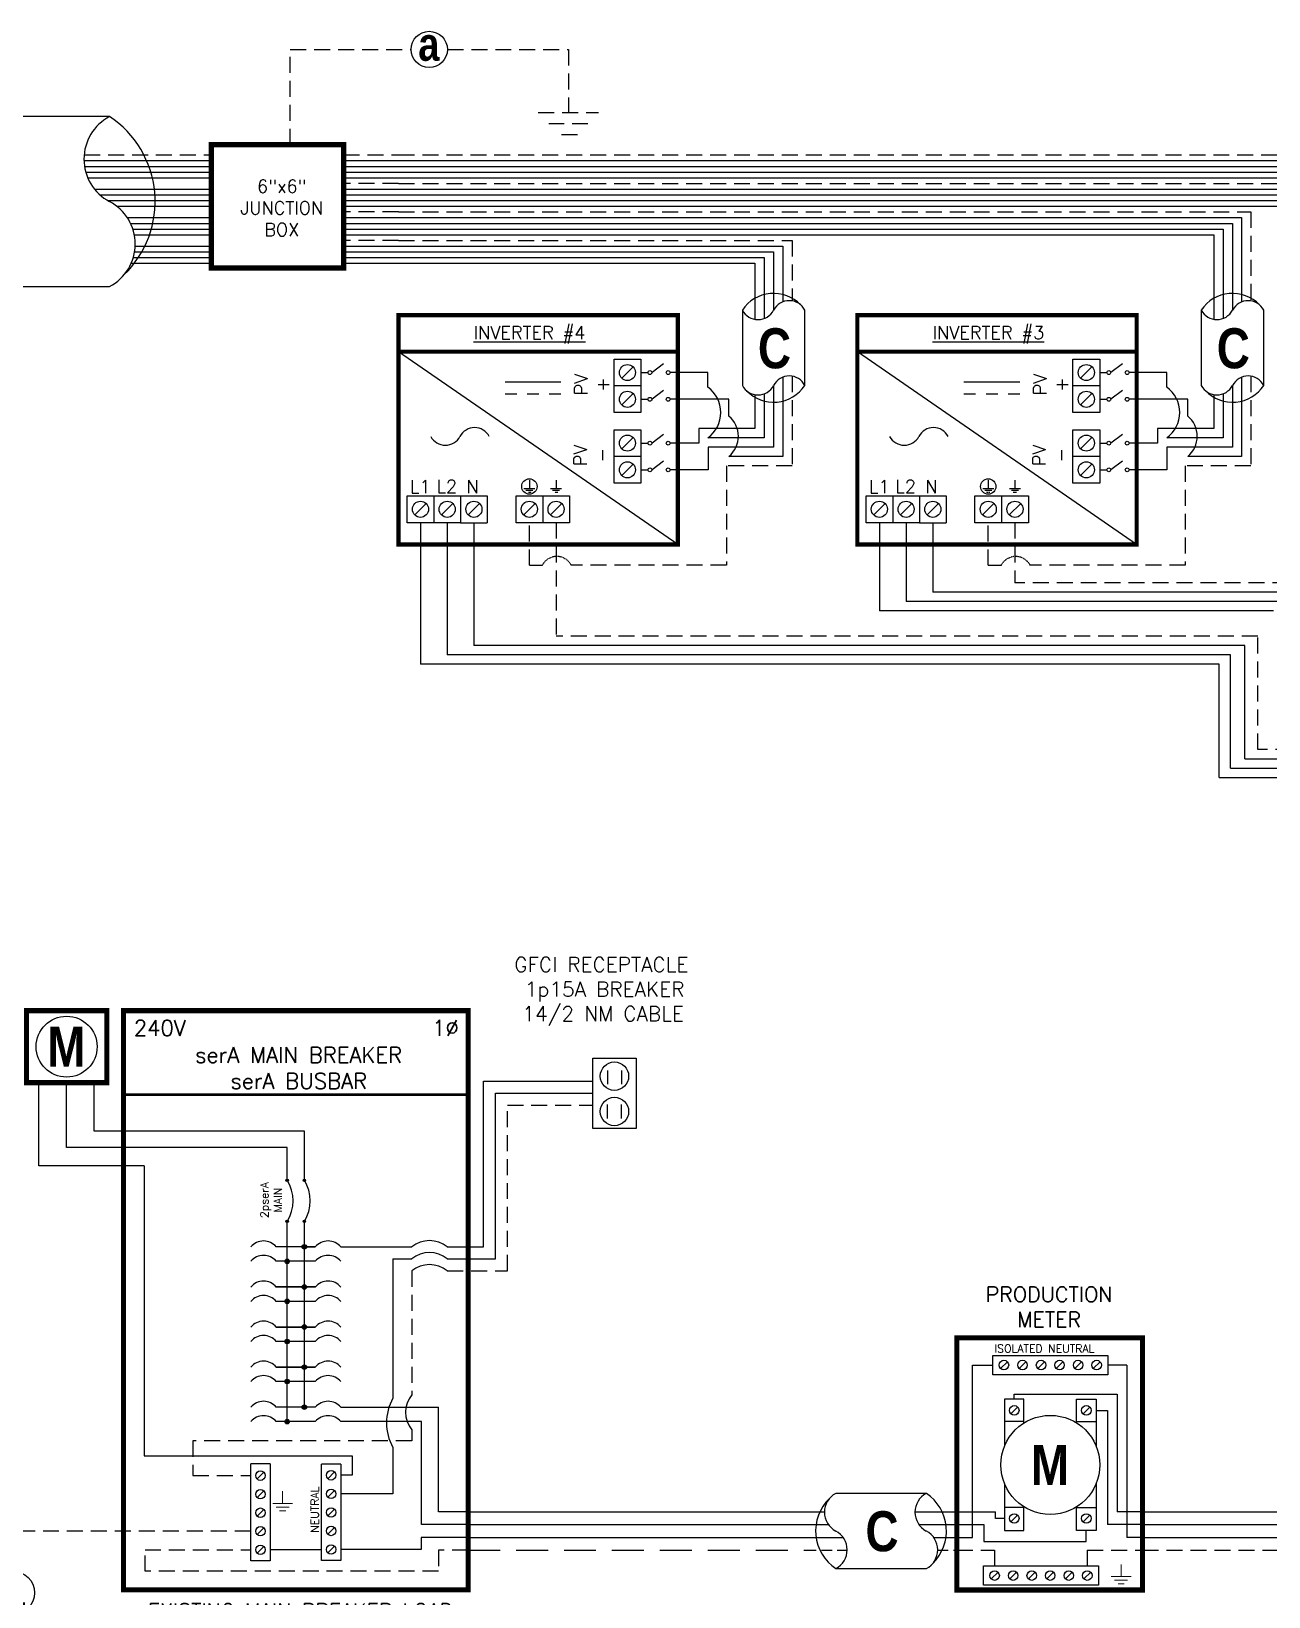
# Model space of a CAD drawing. Header units: feet. Extents: x 8922 to 9730, y 15297 to 15849.
# Drawn here: x 9224.9 to 9515.3, y 15481.8 to 15849.1 of the extents above; entities that cross this region are included whole.
import ezdxf

# ---------------------------------------------------------------- set-up
doc = ezdxf.new("R2010")
doc.units = ezdxf.units.FT
doc.header["$MEASUREMENT"] = 0
doc.linetypes.add('DASHED', pattern=[0.75, 0.5, -0.25])
doc.linetypes.add('HIDDEN', pattern=[0.375, 0.25, -0.125])
doc.layers.add('TEXT', color=7, linetype='Continuous')
doc.styles.add('ONE LINE TXT', font='techb___.ttf')
doc.styles.get("Standard").update_dxf_attribs({"font": 'simplex.shx'})

# ---------------------------------------------------------------- blocks, each defined once
blk = doc.blocks.new('*U12')
at = {"color": 7, "linetype": 'Continuous'}
for p, q in [((-7.14, 13.31), (-28.39, 13.31)), ((-28.39, -4.31), (-7.14, -4.31))]:
    blk.add_line(p, q, dxfattribs=at)
at = {"color": 7}
for p, q in [((-35.53, 9), (-31.05, 9)), ((-9.81, 9), (0, 9))]:
    blk.add_line(p, q, dxfattribs=at)
at = {"color": 10}
for p, q in [((-35.53, 6), (-30.11, 6)), ((-8.87, 6), (0, 6))]:
    blk.add_line(p, q, dxfattribs=at)
at = {"color": 253}
for p, q in [((-35.53, 3), (-26.66, 3)), ((-5.41, 3), (0, 3))]:
    blk.add_line(p, q, dxfattribs=at)
at = {"color": 92, "linetype": 'HIDDEN', "ltscale": 10}
for p, q in [((-4.48, 0), (0, 0)), ((-35.53, 0), (-25.72, 0))]:
    blk.add_line(p, q, dxfattribs=at)
at = {"color": 7, "linetype": 'Continuous'}
for centre, start, end in [((-22.54, 4.5), 133.9732, 236.4265), ((-12.99, 4.5), 313.9732, 56.4265)]:
    blk.add_arc(centre, 10.58, start, end, dxfattribs=at)
at = {"linetype": 'Continuous'}
for centre, start, end in [((-26.08, 8.91), 117.6639, 242.3361), ((-4.83, 8.91), 117.6639, 242.3361), ((-30.7, 0.09), 297.6639, 62.3361), ((-9.45, 0.09), 297.6639, 62.3361)]:
    blk.add_arc(centre, 4.98, start, end, dxfattribs=at)
blk = doc.blocks.new('*U28')
at = {"color": 7}
blk.add_line((-79.14, 9), (0, 9), dxfattribs=at)
at = {"color": 10}
blk.add_line((-79.14, 6), (0, 6), dxfattribs=at)
at = {"color": 253}
blk.add_line((-79.14, 3), (0, 3), dxfattribs=at)
at = {"color": 92, "linetype": 'HIDDEN', "ltscale": 15}
blk.add_line((-79.14, 0), (0, 0), dxfattribs=at)
blk = doc.blocks.new('*U27')
at = {"color": 7}
blk.add_line((-79.14, 9), (0, 9), dxfattribs=at)
at = {"color": 10}
blk.add_line((-79.14, 6), (0, 6), dxfattribs=at)
at = {"color": 253}
blk.add_line((-79.14, 3), (0, 3), dxfattribs=at)
at = {"color": 92, "linetype": 'DASHED', "ltscale": 15}
blk.add_line((-79.14, 0), (0, 0), dxfattribs=at)
blk = doc.blocks.new('productionMeter')
at = {"color": 1, "linetype": 'Continuous'}
for p, q in [((-35.13, 41.18), (-35.13, 45.72)), ((-35.13, 45.72), (-8.18, 45.72)), ((-8.18, 45.72), (-8.18, 41.18)), ((-8.18, 41.18), (-35.13, 41.18)), ((-32.38, 35.4), (-32.38, 24.5)), ((-27.84, 35.4), (-32.38, 35.4)), ((-27.84, 29.86), (-27.84, 35.4)), ((-15.47, 29.86), (-15.47, 35.4)), ((-15.47, 35.4), (-10.93, 35.4)), ((-10.93, 35.4), (-10.93, 24.5)), ((-27.84, 30.21), (-32.38, 30.21)), ((-15.47, 30.21), (-10.93, 30.21)), ((-32.38, 15.55), (-32.38, 4.64)), ((-10.93, 15.55), (-10.93, 4.64)), ((-27.84, 10.04), (-32.38, 10.04)), ((-27.84, 4.64), (-27.84, 10.18)), ((-15.47, 4.64), (-15.47, 10.18)), ((-15.47, 10.04), (-10.93, 10.04)), ((-32.38, 4.64), (-27.84, 4.64)), ((-10.93, 4.64), (-15.47, 4.64)), ((-37.32, -8.24), (-37.32, -3.7)), ((-37.32, -3.7), (-10.37, -3.7)), ((-10.37, -3.7), (-10.37, -8.24)), ((-10.37, -8.24), (-37.32, -8.24))]:
    blk.add_line(p, q, dxfattribs=at)
at = {"color": 4, "linetype": 'Continuous'}
for p, q in [((-31.74, 44.23), (-33.32, 42.66)), ((-27.39, 44.23), (-28.97, 42.66)), ((-23.04, 44.23), (-24.62, 42.66)), ((-18.69, 44.23), (-20.26, 42.66)), ((-14.34, 44.23), (-15.91, 42.66)), ((-9.99, 44.23), (-11.56, 42.66)), ((-29.33, 33.59), (-30.9, 32.02)), ((-12.41, 33.59), (-13.98, 32.02)), ((-29.33, 8.23), (-30.9, 6.66)), ((-12.41, 8.23), (-13.98, 6.66)), ((-33.93, -5.19), (-35.51, -6.76)), ((-29.58, -5.19), (-31.15, -6.76)), ((-25.23, -5.19), (-26.8, -6.76)), ((-20.88, -5.19), (-22.45, -6.76)), ((-16.53, -5.19), (-18.1, -6.76)), ((-12.18, -5.19), (-13.75, -6.76))]:
    blk.add_line(p, q, dxfattribs=at)
at = {"color": 253, "linetype": 'Continuous'}
for p, q in [((-39.9, 3), (-39.9, 43.45)), ((-39.9, 43.45), (-35.13, 43.45)), ((-3.71, 43.45), (-8.18, 43.45)), ((-3.71, 43.45), (-3.71, 3)), ((-43.61, 3), (-39.9, 3)), ((0, 3), (-3.71, 3))]:
    blk.add_line(p, q, dxfattribs=at)
at = {"color": 7}
for p, q in [((-30.11, 35.4), (-30.11, 36.59)), ((-30.11, 36.59), (-5.98, 36.59)), ((-5.98, 36.59), (-5.98, 9)), ((-43.61, 9), (-34.54, 9)), ((-34.54, 7.44), (-34.54, 9)), ((-32.38, 7.44), (-34.54, 7.44)), ((0, 9), (-5.98, 9))]:
    blk.add_line(p, q, dxfattribs=at)
at = {"color": 10, "linetype": 'Continuous'}
for p, q in [((-10.93, 32.81), (-8.25, 32.81)), ((-8.25, 32.81), (-8.25, 6)), ((-43.61, 6), (-37.24, 6)), ((-37.24, 6), (-37.24, 2.05)), ((-13.2, 2.05), (-13.2, 4.64)), ((0, 6), (-8.25, 6)), ((-37.24, 2.05), (-13.2, 2.05))]:
    blk.add_line(p, q, dxfattribs=at)
at = {"color": 92, "linetype": 'HIDDEN', "ltscale": 15}
for p, q in [((-43.61, 0), (-34.72, 0)), ((-12.97, 0), (-12.97, -3.7)), ((-12.97, 0), (0, 0)), ((-34.72, 0), (-34.72, -3.7))]:
    blk.add_line(p, q, dxfattribs=at)
at = {"lineweight": 50, "const_width": 1.19}
blk.add_lwpolyline([(-43.61, -9.34), (-43.61, 49.84), (0, 49.84), (0, -9.34)], close=True, dxfattribs=at)
at = {"color": 92, "linetype": 'Continuous', "lineweight": 5, "ltscale": 0.05, "flags": 128}
for points in [[(-5.04, -3.33), (-5.04, -6.18)], [(-2.7, -6.18), (-7.38, -6.18)], [(-6.57, -7.05), (-3.51, -7.05)], [(-5.76, -7.91), (-4.32, -7.91)]]:
    blk.add_lwpolyline(points, dxfattribs=at)
at = {"color": 4, "linetype": 'Continuous'}
for centre in [(-32.53, 43.45), (-28.18, 43.45), (-23.83, 43.45), (-19.48, 43.45), (-15.13, 43.45), (-10.78, 43.45), (-30.11, 32.81), (-13.2, 32.81), (-30.11, 7.44), (-13.2, 7.44), (-34.72, -5.97), (-30.37, -5.97), (-26.02, -5.97), (-21.67, -5.97), (-17.32, -5.97), (-12.97, -5.97)]:
    blk.add_circle(centre, 1.11, dxfattribs=at)
at = {"linetype": 'Continuous'}
blk.add_circle((-21.65, 20.02), 11.62, dxfattribs=at)
at = {"color": 4, "linetype": 'Continuous'}
blk.add_text('ISOLATED NEUTRAL', height=1.8743, dxfattribs=at).set_placement((-34.77, 46.37))
at = {"color": 253, "linetype": 'Continuous', "style": 'ONE LINE TXT'}
blk.add_text('M', height=9.38, dxfattribs=at).set_placement((-26.21, 15.31))
at = {"color": 1, "insert": (-21.93, 57.08), "char_height": 3.5433, "attachment_point": 5}
blk.add_mtext_dynamic_manual_height_columns('PRODUCTION METER', width=1.3203, gutter_width=7.17, heights=[0], dxfattribs=at)
blk = doc.blocks.new('*U17')
at = {"color": 7}
blk.add_blockref('productionMeter', (0, 0), dxfattribs=at)
blk = doc.blocks.new('breakerPanel')
at = {"linetype": 'Continuous'}
h = blk.add_hatch(color=1, dxfattribs=at)
h.dxf.hatch_style = 1
edge = h.paths.add_edge_path()
edge.add_arc((-42.47, 86.8), 0.291, 0, 360)
h = blk.add_hatch(color=1, dxfattribs=at)
h.dxf.hatch_style = 1
edge = h.paths.add_edge_path()
edge.add_arc((-38.44, 86.8), 0.291, 0, 360)
h = blk.add_hatch(color=1, dxfattribs=at)
h.dxf.hatch_style = 1
edge = h.paths.add_edge_path()
edge.add_arc((-42.47, 77.16), 0.291, 0, 360)
h = blk.add_hatch(color=1, dxfattribs=at)
h.dxf.hatch_style = 1
edge = h.paths.add_edge_path()
edge.add_arc((-38.44, 77.16), 0.291, 0, 360)
h = blk.add_hatch(color=1, dxfattribs=at)
h.dxf.hatch_style = 1
edge = h.paths.add_edge_path()
edge.add_arc((-38.44, 71.16), 0.528, 0, 360)
h = blk.add_hatch(color=1, dxfattribs=at)
h.dxf.hatch_style = 1
edge = h.paths.add_edge_path()
edge.add_arc((-42.47, 67.78), 0.528, 0, 360)
h = blk.add_hatch(color=1, dxfattribs=at)
h.dxf.hatch_style = 1
edge = h.paths.add_edge_path()
edge.add_arc((-42.47, 58.38), 0.528, 0, 360)
h = blk.add_hatch(color=1, dxfattribs=at)
h.dxf.hatch_style = 1
edge = h.paths.add_edge_path()
edge.add_arc((-38.44, 61.76), 0.528, 0, 360)
h = blk.add_hatch(color=1, dxfattribs=at)
h.dxf.hatch_style = 1
edge = h.paths.add_edge_path()
edge.add_arc((-38.44, 52.36), 0.528, 0, 360)
h = blk.add_hatch(color=1, dxfattribs=at)
h.dxf.hatch_style = 1
edge = h.paths.add_edge_path()
edge.add_arc((-42.47, 48.98), 0.528, 0, 360)
h = blk.add_hatch(color=1, dxfattribs=at)
h.dxf.hatch_style = 1
edge = h.paths.add_edge_path()
edge.add_arc((-38.44, 42.95), 0.528, 0, 360)
h = blk.add_hatch(color=1, dxfattribs=at)
h.dxf.hatch_style = 1
edge = h.paths.add_edge_path()
edge.add_arc((-42.47, 39.58), 0.528, 0, 360)
h = blk.add_hatch(color=1, dxfattribs=at)
h.dxf.hatch_style = 1
edge = h.paths.add_edge_path()
edge.add_arc((-38.44, 33.55), 0.528, 0, 360)
h = blk.add_hatch(color=1, dxfattribs=at)
h.dxf.hatch_style = 1
edge = h.paths.add_edge_path()
edge.add_arc((-42.47, 30.17), 0.528, 0, 360)
at = {"color": 155, "true_color": 0x647190}
blk.add_line((-80.92, 126.59), (0, 126.59), dxfattribs=at)
at = {"color": 253, "linetype": 'Continuous'}
for p, q in [((-100.73, 90.2), (-100.73, 109.7)), ((-76.04, 90.2), (-100.73, 90.2)), ((-76.04, 90.2), (-76.04, 22.16)), ((-76.04, 22.16), (-27.25, 22.16)), ((-27.25, 22.16), (-27.25, 17.57)), ((-27.25, 17.57), (-29.89, 17.57)), ((-11.01, 0.16), (-29.89, 0.16)), ((0, 3), (-11.01, 3)), ((-11.01, 3), (-11.01, 0.16))]:
    blk.add_line(p, q, dxfattribs=at)
at = {"color": 10, "linetype": 'Continuous'}
for p, q in [((-94.24, 94.51), (-94.24, 109.7)), ((-42.47, 94.51), (-94.24, 94.51)), ((-42.47, 87.09), (-42.47, 94.51)), ((-42.47, 30.17), (-42.47, 76.87)), ((-35.88, 67.78), (-45.04, 67.78)), ((-35.88, 58.38), (-45.04, 58.38)), ((-35.88, 48.98), (-45.04, 48.98)), ((-35.88, 39.58), (-45.04, 39.58)), ((-35.88, 30.17), (-45.04, 30.17)), ((-10.98, 30.17), (-29.89, 30.17)), ((-10.98, 6), (-10.98, 30.17)), ((0, 6), (-10.98, 6))]:
    blk.add_line(p, q, dxfattribs=at)
at = {"color": 7, "linetype": 'Continuous'}
for p, q in [((-87.75, 98.34), (-87.75, 109.7)), ((-38.44, 98.34), (-87.75, 98.34)), ((-38.44, 87.09), (-38.44, 98.34)), ((-38.44, 61.76), (-38.44, 76.87)), ((-35.88, 71.16), (-45.04, 71.16)), ((-38.44, 71.16), (-35.88, 71.16)), ((-45.04, 61.76), (-35.88, 61.76)), ((-35.88, 61.76), (-45.04, 61.76)), ((-38.44, 52.36), (-38.44, 61.76)), ((-45.04, 52.36), (-35.88, 52.36)), ((-35.88, 52.36), (-45.04, 52.36)), ((-38.44, 42.95), (-38.44, 52.36)), ((-45.04, 42.95), (-35.88, 42.95)), ((-35.88, 42.95), (-45.04, 42.95)), ((-38.44, 33.55), (-38.44, 42.95)), ((-35.88, 33.55), (-45.04, 33.55)), ((-6.96, 9), (-6.96, 33.55))]:
    blk.add_line(p, q, dxfattribs=at)
at = {"lineweight": 50}
blk.add_line((-80.92, 106.95), (0, 106.95), dxfattribs=at)
at = {"color": 7}
for p, q in [((-29.89, 33.55), (-6.96, 33.55)), ((0, 9), (-6.96, 9))]:
    blk.add_line(p, q, dxfattribs=at)
at = {"color": 1, "linetype": 'Continuous'}
for p, q in [((-51.03, -2.51), (-51.03, 20.23)), ((-46.49, 20.23), (-51.03, 20.23)), ((-46.49, 20.23), (-46.49, -2.51)), ((-34.43, -2.43), (-34.43, 20.16)), ((-29.89, 20.16), (-34.43, 20.16)), ((-29.89, 20.16), (-29.89, -2.43)), ((-46.49, -2.51), (-51.03, -2.51)), ((-29.89, -2.43), (-34.43, -2.43))]:
    blk.add_line(p, q, dxfattribs=at)
at = {"color": 4, "linetype": 'Continuous'}
for p, q in [((-47.97, 18.28), (-49.55, 16.71)), ((-31.37, 18.35), (-32.94, 16.78)), ((-47.97, 13.93), (-49.55, 12.36)), ((-31.37, 14), (-32.94, 12.43)), ((-47.97, 9.58), (-49.55, 8.01)), ((-31.37, 9.65), (-32.94, 8.08)), ((-47.97, 5.23), (-49.55, 3.66)), ((-31.37, 5.3), (-32.94, 3.73)), ((-47.97, 0.88), (-49.55, -0.69)), ((-31.37, 0.95), (-32.94, -0.62))]:
    blk.add_line(p, q, dxfattribs=at)
at = {"color": 92, "linetype": 'HIDDEN', "ltscale": 15}
for p, q in [((-51.03, 4.44), (-106.89, 4.44)), ((-106.89, 4.44), (-106.89, -4.87)), ((-75.84, -4.96), (-75.84, 0.09)), ((-75.84, 0.09), (-51.03, 0.09)), ((0, 0), (-6.96, 0)), ((-6.96, 0), (-6.96, -4.96)), ((-6.96, -4.96), (-75.84, -4.96)), ((-106.89, -15.1), (-106.89, -24.84))]:
    blk.add_line(p, q, dxfattribs=at)
at = {"color": 92, "linetype": 'Continuous', "ltscale": 15}
blk.add_line((-34.43, 0.09), (-46.49, 0.09), dxfattribs=at)
at = {"lineweight": 50, "const_width": 1.19}
for points in [[(-103.67, 109.7), (-103.67, 126.59), (-84.82, 126.59), (-84.82, 109.7)], [(-80.92, -9.3), (-80.92, 126.59), (0, 126.59), (0, -9.3)]]:
    blk.add_lwpolyline(points, close=True, dxfattribs=at)
at = {"color": 92, "linetype": 'Continuous', "lineweight": 5, "ltscale": 0.05, "flags": 128}
for points in [[(-43.54, 13.81), (-43.54, 10.97)], [(-45.88, 10.97), (-41.2, 10.97)], [(-42.01, 10.1), (-45.07, 10.1)], [(-42.82, 9.23), (-44.25, 9.23)]]:
    blk.add_lwpolyline(points, dxfattribs=at)
at = {"color": 92, "linetype": 'Continuous', "ltscale": 4, "flags": 128}
for points in [[(-115.37, -24.84), (-98.41, -24.84)], [(-101.35, -27.98), (-112.43, -27.98)], [(-104.29, -31.12), (-109.49, -31.12)]]:
    blk.add_lwpolyline(points, dxfattribs=at)
at = {"linetype": 'Continuous'}
blk.add_circle((-94.24, 118.15), 7.15, dxfattribs=at)
at = {"color": 1, "linetype": 'Continuous'}
for centre, radius in [((-42.47, 86.8), 0.291), ((-38.44, 86.8), 0.291), ((-42.47, 77.16), 0.291), ((-38.44, 77.16), 0.291), ((-38.44, 71.16), 0.528), ((-42.47, 67.78), 0.528), ((-42.47, 58.38), 0.528), ((-38.44, 61.76), 0.528), ((-38.44, 52.36), 0.528), ((-42.47, 48.98), 0.528), ((-38.44, 42.95), 0.528), ((-42.47, 39.58), 0.528), ((-38.44, 33.55), 0.528), ((-42.47, 30.17), 0.528)]:
    blk.add_circle(centre, radius, dxfattribs=at)
at = {"color": 4, "linetype": 'Continuous'}
for centre in [(-48.76, 17.49), (-32.16, 17.57), (-48.76, 13.14), (-32.16, 13.21), (-48.76, 8.79), (-32.16, 8.86), (-48.76, 4.44), (-32.16, 4.51), (-48.76, 0.09), (-32.16, 0.16)]:
    blk.add_circle(centre, 1.11, dxfattribs=at)
at = {"color": 7, "linetype": 'Continuous'}
blk.add_circle((-106.89, -9.99), 5.11, dxfattribs=at)
at = {"color": 1, "linetype": 'Continuous'}
for centre, radius, start, end in [((-50.14, 81.98), 9.06, 327.8708, 32.1292), ((-46.11, 81.98), 9.06, 327.8708, 32.1292), ((-48.03, 68.62), 3.93, 40.3392, 139.6608), ((-32.88, 68.62), 3.93, 40.3392, 139.6608), ((-48.03, 65.24), 3.93, 40.3392, 139.6608), ((-32.88, 65.24), 3.93, 40.3392, 139.6608), ((-48.03, 59.21), 3.93, 40.3392, 139.6608), ((-32.88, 59.21), 3.93, 40.3392, 139.6608), ((-48.03, 55.84), 3.93, 40.3392, 139.6608), ((-32.88, 55.84), 3.93, 40.3392, 139.6608), ((-48.03, 49.81), 3.93, 40.3392, 139.6608), ((-32.88, 49.81), 3.93, 40.3392, 139.6608), ((-48.03, 46.43), 3.93, 40.3392, 139.6608), ((-32.88, 46.43), 3.93, 40.3392, 139.6608), ((-48.03, 40.41), 3.93, 40.3392, 139.6608), ((-32.88, 40.41), 3.93, 40.3392, 139.6608), ((-48.03, 37.03), 3.93, 40.3392, 139.6608), ((-32.88, 37.03), 3.93, 40.3392, 139.6608), ((-48.03, 31.01), 3.93, 40.3392, 139.6608), ((-32.88, 31.01), 3.93, 40.3392, 139.6608), ((-48.03, 27.63), 3.93, 40.3392, 139.6608), ((-32.88, 27.63), 3.93, 40.3392, 139.6608)]:
    blk.add_arc(centre, radius, start, end, dxfattribs=at)
at = {"color": 253, "linetype": 'Continuous', "style": 'ONE LINE TXT'}
blk.add_text('M', height=9.38, dxfattribs=at).set_placement((-98.8, 113.43))
at = {"color": 4, "linetype": 'Continuous'}
blk.add_text('NEUTRAL', height=1.874, rotation=90, dxfattribs=at).set_placement((-35.08, 4.08))
at = {"color": 1, "attachment_point": 5}
for s, width, gutter_width, heights, insert, char_height in [('EXISTING\\P120/240V UTILITY METER', 0.0523, 7.17, [0], (-118.95, 118.48), 3.5433), ('240V', 0.1481, 0.75, [0], (-72.39, 122.54), 3.658), ('1∅', 0.1481, 0.75, [0], (-5.31, 122.54), 3.658), ('serA MAIN BREAKER\\PserA BUSBAR', 72.4998, 0.75, [0], (-39.75, 113.14), 3.6576), ('EXISTING MAIN BREAKER LOAD CENTER\\P2pocA BACK FEED BREAKER\\P{\\fVerdana|b1|i0|c0|p34;NEC 690.64}', 79.2627, 97.94, [154.49], (-39.35, -23.14), 3.5433)]:
    blk.add_mtext_dynamic_manual_height_columns(s, width=width, gutter_width=gutter_width, heights=heights, dxfattribs=dict(at, insert=insert, char_height=char_height))
at = {"color": 4, "linetype": 'Continuous', "insert": (-46.25, 82.15), "char_height": 1.874, "attachment_point": 5, "rotation": 90}
blk.add_mtext_dynamic_manual_height_columns('2pserA\\PMAIN', width=0.1481, gutter_width=0.75, heights=[0], dxfattribs=at)
at = {"color": 1, "linetype": 'Continuous', "insert": (-110.08, -3.93), "char_height": 9.3833, "attachment_point": 1, "style": 'ONE LINE TXT'}
blk.add_mtext_dynamic_manual_height_columns('{\\W1;\\C256;a}', width=0.1385, gutter_width=2.13, heights=[0], dxfattribs=at)
blk = doc.blocks.new('*U16')
at = {"color": 7}
blk.add_blockref('breakerPanel', (0, 0), dxfattribs=at)
blk = doc.blocks.new('gfci1')
at = {"color": 7, "linetype": 'Continuous'}
for p, q in [((62.57, 41.42), (62.57, 38.21)), ((65.87, 41.42), (65.87, 38.21)), ((33.46, 0), (33.46, 38.87)), ((33.46, 38.87), (59.14, 38.87)), ((62.57, 30.17), (62.57, 33.39)), ((65.87, 30.17), (65.87, 33.39)), ((0, 0), (16.69, 0)), ((24.94, 0), (33.46, 0))]:
    blk.add_line(p, q, dxfattribs=at)
at = {"color": 253, "linetype": 'Continuous'}
for p, q in [((36.28, -2.82), (36.28, 36.06)), ((36.28, 36.06), (59.14, 36.06)), ((12.22, -2.82), (16.69, -2.82)), ((12.22, -2.82), (12.22, -35.5)), ((24.94, -2.82), (36.28, -2.82)), ((12.22, -47.07), (12.22, -57.95)), ((12.22, -57.95), (0, -57.95))]:
    blk.add_line(p, q, dxfattribs=at)
at = {"color": 7}
blk.add_line((16.69, -45.52), (16.69, -45.52), dxfattribs=at)
at = {"color": 7, "linetype": 'Continuous'}
blk.add_lwpolyline([(59.14, 44.31), (69.3, 44.31), (69.3, 27.81), (59.14, 27.81)], close=True, dxfattribs=at)
for centre in [(64.22, 40.06), (64.22, 31.78)]:
    blk.add_circle(centre, 3.33, dxfattribs=at)
blk.add_arc((20.81, -4.99), 6.47, 50.3905, 129.6095, dxfattribs=at)
at = {"color": 253, "linetype": 'Continuous'}
for centre, radius, start, end in [((20.81, -7.8), 6.47, 50.3905, 129.6095), ((22.72, -41.29), 11.99, 151.1704, 208.8296)]:
    blk.add_arc(centre, radius, start, end, dxfattribs=at)
at = {"layer": 'TEXT', "color": 92, "linetype": 'HIDDEN', "ltscale": 15}
for p, q in [((39.09, -5.63), (39.09, 33.24)), ((39.09, 33.24), (59.14, 33.24)), ((16.69, -5.63), (16.69, -34.69)), ((24.94, -5.63), (39.09, -5.63)), ((16.69, -42.94), (16.69, -45.52)), ((16.69, -45.52), (-34.69, -45.52)), ((-34.69, -45.52), (-34.69, -53.67)), ((-34.69, -53.67), (-21.14, -53.67))]:
    blk.add_line(p, q, dxfattribs=at)
at = {"layer": 'TEXT', "color": 92, "linetype": 'Continuous', "ltscale": 15}
for centre, start, end in [((20.81, -10.62), 50.3905, 129.6095), ((21.67, -38.81), 140.3905, 219.6095)]:
    blk.add_arc(centre, 6.47, start, end, dxfattribs=at)
at = {"layer": 'TEXT', "color": 1, "insert": (27.72, 67.97), "char_height": 3.4544, "attachment_point": 1}
blk.add_mtext_dynamic_manual_height_columns('\\A1;\\pi12.999;GFCI RECEPTACLE\\P\\pi15.467;1p15A BREAKER\\P\\pi14.891;14/2 NM CABLE', width=71.8931, gutter_width=92.23, heights=[24.13], dxfattribs=at)

msp = doc.modelspace()

# ---------------------------------------------------------------- linework, layer by layer
at = {"color": 92, "linetype": 'HIDDEN', "ltscale": 15}
for p, q in [((9285.69, 15822.54), (9285.69, 15844.88)), ((9285.69, 15844.88), (9314.08, 15844.88)), ((9322.59, 15844.88), (9350.97, 15844.88)), ((9350.97, 15844.88), (9350.97, 15830.08)), ((9237.32, 15820.13), (9267.21, 15820.13)), ((9298.22, 15820.13), (9311.1, 15820.13)), ((9311.1, 15820.13), (9726.57, 15820.13)), ((9311.1, 15813.44), (9298.22, 15813.44)), ((9311.1, 15813.44), (9618.87, 15813.44)), ((9311.1, 15806.75), (9298.22, 15806.75)), ((9311.1, 15806.75), (9511.17, 15806.75)), ((9511.17, 15806.75), (9511.17, 15785.88)), ((9311.1, 15800.05), (9298.22, 15800.05)), ((9311.1, 15800.05), (9403.47, 15800.05)), ((9403.47, 15800.05), (9403.47, 15785.88)), ((9403.47, 15768.21), (9403.47, 15747.2)), ((9511.17, 15768.21), (9511.17, 15747.2)), ((9403.47, 15747.2), (9388.07, 15747.2)), ((9388.07, 15747.2), (9388.07, 15723.83)), ((9511.17, 15747.2), (9495.77, 15747.2)), ((9495.77, 15747.2), (9495.77, 15723.83)), ((9341.82, 15723.83), (9341.82, 15733.84)), ((9348.09, 15733.84), (9348.09, 15707.23)), ((9449.52, 15723.83), (9449.52, 15733.84)), ((9455.79, 15733.84), (9455.79, 15719.73)), ((9341.82, 15723.83), (9344.82, 15723.83)), ((9388.07, 15723.83), (9351.67, 15723.83)), ((9449.52, 15723.83), (9452.52, 15723.83)), ((9495.77, 15723.83), (9459.37, 15723.83)), ((9525.59, 15719.73), (9455.79, 15719.73)), ((9512.78, 15707.23), (9348.09, 15707.23)), ((9512.78, 15680.61), (9512.78, 15707.23)), ((9666.94, 15680.61), (9512.78, 15680.61))]:
    msp.add_line(p, q, dxfattribs=at)
at = {"color": 7, "linetype": 'Continuous'}
for p, q in [((9243.3, 15829.12), (9195.26, 15829.12)), ((9237.28, 15818.79), (9267.21, 15818.79)), ((9298.22, 15818.79), (9311.1, 15818.79)), ((9311.1, 15818.79), (9724.38, 15818.79)), ((9237.69, 15816.12), (9267.21, 15816.12)), ((9298.22, 15816.12), (9311.1, 15816.12)), ((9311.1, 15816.12), (9720.02, 15816.12)), ((9239.75, 15812.11), (9267.21, 15812.11)), ((9242.86, 15809.43), (9267.21, 15809.43)), ((9298.22, 15812.11), (9311.1, 15812.11)), ((9298.22, 15809.43), (9311.1, 15809.43)), ((9311.1, 15812.11), (9616.69, 15812.1)), ((9311.1, 15809.43), (9612.32, 15809.43)), ((9247.47, 15805.41), (9267.21, 15805.41)), ((9298.22, 15805.41), (9311.1, 15805.41)), ((9311.1, 15805.41), (9508.99, 15805.41)), ((9508.99, 15805.41), (9508.99, 15785.64)), ((9248.77, 15802.74), (9267.21, 15802.74)), ((9298.22, 15802.74), (9311.1, 15802.74)), ((9311.1, 15802.74), (9504.62, 15802.73)), ((9504.62, 15802.73), (9504.62, 15781.76)), ((9249.32, 15798.72), (9267.21, 15798.72)), ((9298.22, 15798.72), (9311.1, 15798.72)), ((9311.1, 15798.72), (9401.29, 15798.72)), ((9401.29, 15798.72), (9401.29, 15785.64)), ((9248.87, 15796.04), (9267.21, 15796.04)), ((9298.22, 15796.04), (9311.1, 15796.04)), ((9311.1, 15796.04), (9396.92, 15796.04)), ((9396.92, 15796.04), (9396.92, 15781.76)), ((9504.62, 15796.04), (9504.62, 15796.04)), ((9195.26, 15789.26), (9243.3, 15789.26)), ((9391.82, 15783.72), (9391.82, 15766.04)), ((9406.49, 15766.04), (9406.49, 15783.72)), ((9499.52, 15783.72), (9499.52, 15766.04)), ((9514.18, 15766.04), (9514.18, 15783.72)), ((9376.65, 15728.71), (9311.1, 15773.96)), ((9484.34, 15728.71), (9418.8, 15773.96)), ((9383.71, 15769.06), (9374.86, 15769.06)), ((9383.71, 15765.65), (9383.71, 15769.06)), ((9491.41, 15769.06), (9482.56, 15769.06)), ((9491.41, 15765.65), (9491.41, 15769.06)), ((9349.23, 15766.79), (9336.11, 15766.79)), ((9401.29, 15767.96), (9401.29, 15749.38)), ((9456.93, 15766.79), (9443.81, 15766.79)), ((9508.99, 15767.96), (9508.99, 15749.38)), ((9338.85, 15763.96), (9336.11, 15763.96)), ((9344.04, 15763.96), (9341.3, 15763.96)), ((9349.23, 15763.96), (9346.49, 15763.96)), ((9388.66, 15762.79), (9374.86, 15762.79)), ((9388.66, 15758.86), (9388.66, 15762.79)), ((9396.92, 15764.08), (9396.92, 15753.74)), ((9446.55, 15763.96), (9443.81, 15763.96)), ((9451.74, 15763.96), (9449, 15763.96)), ((9456.93, 15763.96), (9454.19, 15763.96)), ((9496.36, 15762.79), (9482.56, 15762.79)), ((9496.36, 15758.86), (9496.36, 15762.79)), ((9504.62, 15764.08), (9504.62, 15753.74)), ((9396.92, 15753.74), (9383.71, 15753.74)), ((9504.62, 15753.74), (9491.41, 15753.74)), ((9401.29, 15749.38), (9388.66, 15749.38)), ((9508.99, 15749.38), (9496.36, 15749.38)), ((9316.27, 15733.84), (9316.27, 15700.66)), ((9423.97, 15733.84), (9423.97, 15713.16)), ((9516.5, 15713.16), (9423.97, 15713.16)), ((9503.69, 15700.66), (9316.27, 15700.66)), ((9503.69, 15674.04), (9503.69, 15700.66)), ((9503.69, 15674.04), (9669.13, 15674.04))]:
    msp.add_line(p, q, dxfattribs=at)
at = {"color": 253, "linetype": 'Continuous'}
for p, q in [((9237.4, 15817.45), (9267.21, 15817.45)), ((9298.22, 15817.45), (9311.1, 15817.45)), ((9311.1, 15817.45), (9722.2, 15817.45)), ((9238.16, 15814.78), (9267.21, 15814.78)), ((9298.22, 15814.78), (9311.1, 15814.78)), ((9311.1, 15814.78), (9717.84, 15814.78)), ((9241.02, 15810.77), (9267.21, 15810.77)), ((9298.22, 15810.77), (9311.1, 15810.77)), ((9311.1, 15810.77), (9614.5, 15810.77)), ((9245.01, 15808.09), (9267.21, 15808.09)), ((9298.22, 15808.09), (9311.1, 15808.09)), ((9311.1, 15808.09), (9610.14, 15808.09)), ((9248.23, 15804.07), (9267.21, 15804.07)), ((9298.22, 15804.07), (9311.1, 15804.07)), ((9311.1, 15804.07), (9506.81, 15804.07)), ((9506.81, 15804.07), (9506.81, 15783.63)), ((9249.12, 15801.39), (9267.21, 15801.39)), ((9298.22, 15801.39), (9311.1, 15801.39)), ((9311.1, 15801.39), (9502.44, 15801.39)), ((9502.44, 15801.39), (9502.44, 15781.57)), ((9248.38, 15794.7), (9267.21, 15794.7)), ((9249.18, 15797.38), (9267.21, 15797.38)), ((9298.22, 15797.38), (9311.1, 15797.38)), ((9298.22, 15794.7), (9311.1, 15794.7)), ((9311.1, 15797.38), (9399.11, 15797.38)), ((9311.1, 15794.7), (9394.74, 15794.7)), ((9394.74, 15794.7), (9394.74, 15781.57)), ((9399.11, 15797.38), (9399.11, 15783.63)), ((9502.44, 15794.7), (9502.44, 15794.7)), ((9506.81, 15797.38), (9506.81, 15797.38)), ((9399.11, 15765.95), (9399.11, 15751.56)), ((9506.81, 15765.95), (9506.81, 15751.56)), ((9394.74, 15763.89), (9394.74, 15755.92)), ((9502.44, 15763.89), (9502.44, 15755.92)), ((9394.74, 15755.92), (9381.56, 15755.92)), ((9381.56, 15755.92), (9381.56, 15752.51)), ((9502.44, 15755.92), (9489.26, 15755.92)), ((9489.26, 15755.92), (9489.26, 15752.51)), ((9381.56, 15752.51), (9374.86, 15752.51)), ((9399.11, 15751.56), (9383.75, 15751.56)), ((9383.75, 15751.56), (9383.75, 15746.24)), ((9489.26, 15752.51), (9482.56, 15752.51)), ((9506.81, 15751.56), (9491.45, 15751.56)), ((9491.45, 15751.56), (9491.45, 15746.24)), ((9383.75, 15746.24), (9374.86, 15746.24)), ((9491.45, 15746.24), (9482.56, 15746.24)), ((9328.81, 15733.84), (9328.81, 15705.04)), ((9436.51, 15733.84), (9436.51, 15717.54)), ((9522.56, 15717.54), (9436.51, 15717.54)), ((9509.75, 15705.04), (9328.81, 15705.04)), ((9509.75, 15678.42), (9509.75, 15705.04)), ((9509.75, 15678.42), (9666.87, 15678.42))]:
    msp.add_line(p, q, dxfattribs=at)
at = {"color": 1, "linetype": 'Continuous'}
for p, q in [((9361.7, 15759.66), (9361.7, 15772.2)), ((9361.7, 15772.2), (9367.97, 15772.2)), ((9361.7, 15759.66), (9361.7, 15772.2)), ((9367.97, 15772.2), (9367.97, 15759.66)), ((9367.97, 15772.2), (9367.97, 15765.93)), ((9469.4, 15759.66), (9469.4, 15772.2)), ((9469.4, 15772.2), (9475.67, 15772.2)), ((9469.4, 15759.66), (9469.4, 15772.2)), ((9475.67, 15772.2), (9475.67, 15759.66)), ((9475.67, 15772.2), (9475.67, 15765.93)), ((9367.97, 15769.06), (9369.67, 15769.06)), ((9373.32, 15771.11), (9370.61, 15769.08)), ((9475.67, 15769.06), (9477.37, 15769.06)), ((9481.02, 15771.11), (9478.31, 15769.08)), ((9367.97, 15765.93), (9361.7, 15765.93)), ((9373.32, 15764.84), (9370.61, 15762.81)), ((9475.67, 15765.93), (9469.4, 15765.93)), ((9481.02, 15764.84), (9478.31, 15762.81)), ((9367.97, 15762.79), (9369.67, 15762.79)), ((9475.67, 15762.79), (9477.37, 15762.79)), ((9367.97, 15759.66), (9361.7, 15759.66)), ((9475.67, 15759.66), (9469.4, 15759.66)), ((9361.7, 15743.1), (9361.7, 15755.64)), ((9361.7, 15755.64), (9367.97, 15755.64)), ((9367.97, 15755.64), (9367.97, 15749.37)), ((9373.32, 15754.55), (9370.61, 15752.52)), ((9469.4, 15743.1), (9469.4, 15755.64)), ((9469.4, 15755.64), (9475.67, 15755.64)), ((9475.67, 15755.64), (9475.67, 15749.37)), ((9481.02, 15754.55), (9478.31, 15752.52)), ((9367.97, 15752.51), (9369.67, 15752.51)), ((9475.67, 15752.51), (9477.37, 15752.51)), ((9367.97, 15749.37), (9361.7, 15749.37)), ((9367.97, 15749.37), (9367.97, 15743.1)), ((9373.32, 15748.28), (9370.61, 15746.25)), ((9475.67, 15749.37), (9469.4, 15749.37)), ((9475.67, 15749.37), (9475.67, 15743.1)), ((9481.02, 15748.28), (9478.31, 15746.25)), ((9367.97, 15743.1), (9361.7, 15743.1)), ((9367.97, 15746.24), (9369.67, 15746.24)), ((9475.67, 15743.1), (9469.4, 15743.1)), ((9475.67, 15746.24), (9477.37, 15746.24)), ((9313.14, 15740.11), (9325.68, 15740.11)), ((9313.14, 15733.84), (9313.14, 15740.11)), ((9313.14, 15740.11), (9319.41, 15740.11)), ((9319.41, 15740.11), (9319.41, 15733.84)), ((9325.68, 15740.11), (9325.68, 15733.84)), ((9325.68, 15740.11), (9331.95, 15740.11)), ((9331.95, 15740.11), (9331.95, 15733.84)), ((9338.69, 15740.11), (9351.23, 15740.11)), ((9338.69, 15733.84), (9338.69, 15740.11)), ((9338.69, 15740.11), (9344.96, 15740.11)), ((9344.96, 15740.11), (9344.96, 15733.84)), ((9351.23, 15740.11), (9351.23, 15733.84)), ((9420.84, 15740.11), (9433.38, 15740.11)), ((9420.84, 15733.84), (9420.84, 15740.11)), ((9420.84, 15740.11), (9427.11, 15740.11)), ((9427.11, 15740.11), (9427.11, 15733.84)), ((9433.38, 15740.11), (9433.38, 15733.84)), ((9433.38, 15740.11), (9439.64, 15740.11)), ((9439.64, 15740.11), (9439.64, 15733.84)), ((9446.39, 15740.11), (9458.93, 15740.11)), ((9446.39, 15733.84), (9446.39, 15740.11)), ((9446.39, 15740.11), (9452.66, 15740.11)), ((9452.66, 15740.11), (9452.66, 15733.84)), ((9458.93, 15740.11), (9458.93, 15733.84)), ((9325.68, 15733.84), (9313.14, 15733.84)), ((9325.68, 15733.84), (9331.95, 15733.84)), ((9351.23, 15733.84), (9338.69, 15733.84)), ((9433.38, 15733.84), (9420.84, 15733.84)), ((9433.38, 15733.84), (9439.64, 15733.84)), ((9458.93, 15733.84), (9446.39, 15733.84))]:
    msp.add_line(p, q, dxfattribs=at)
at = {"color": 4, "linetype": 'Continuous'}
for p, q in [((9366.18, 15770.4), (9363.5, 15767.72)), ((9473.87, 15770.4), (9471.2, 15767.72)), ((9366.18, 15764.13), (9363.5, 15761.46)), ((9473.87, 15764.13), (9471.2, 15761.46)), ((9366.18, 15753.84), (9363.5, 15751.17)), ((9473.87, 15753.84), (9471.2, 15751.17)), ((9366.18, 15747.57), (9363.5, 15744.9)), ((9473.87, 15747.57), (9471.2, 15744.9)), ((9317.61, 15738.32), (9314.93, 15735.64)), ((9323.88, 15738.32), (9321.2, 15735.64)), ((9330.15, 15738.32), (9327.47, 15735.64)), ((9343.16, 15738.32), (9340.49, 15735.64)), ((9349.43, 15738.32), (9346.76, 15735.64)), ((9425.31, 15738.32), (9422.63, 15735.64)), ((9431.58, 15738.32), (9428.9, 15735.64)), ((9437.85, 15738.32), (9435.17, 15735.64)), ((9450.86, 15738.32), (9448.18, 15735.64)), ((9457.13, 15738.32), (9454.45, 15735.64))]:
    msp.add_line(p, q, dxfattribs=at)
at = {"color": 10, "linetype": 'Continuous'}
for p, q in [((9322.54, 15733.84), (9322.54, 15702.85)), ((9430.24, 15733.84), (9430.24, 15715.35)), ((9519.18, 15715.35), (9430.24, 15715.35)), ((9506.37, 15702.85), (9322.54, 15702.85)), ((9506.37, 15676.23), (9506.37, 15702.85)), ((9506.37, 15676.23), (9669.02, 15676.23))]:
    msp.add_line(p, q, dxfattribs=at)
at = {"color": 92, "linetype": 'HIDDEN', "ltscale": 15, "flags": 128}
for points in [[(9343.91, 15830.08), (9358.03, 15830.08)], [(9355.58, 15827.46), (9346.36, 15827.46)], [(9353.14, 15824.85), (9348.81, 15824.85)]]:
    msp.add_lwpolyline(points, dxfattribs=at)
at = {"lineweight": 50}
for points, const_width in [([(9298.22, 15793.59), (9267.21, 15793.59), (9267.21, 15822.54), (9298.22, 15822.54)], 1.27), ([(9311.1, 15728.71), (9311.1, 15782.51), (9376.65, 15782.51), (9376.65, 15728.71)], 0.986), ([(9311.1, 15773.96), (9311.1, 15782.51), (9376.65, 15782.51), (9376.65, 15773.96)], 0.986), ([(9418.8, 15728.71), (9418.8, 15782.51), (9484.34, 15782.51), (9484.34, 15728.71)], 0.986), ([(9418.8, 15773.96), (9418.8, 15782.51), (9484.34, 15782.51), (9484.34, 15773.96)], 0.986)]:
    msp.add_lwpolyline(points, close=True, dxfattribs=dict(at, const_width=const_width))
at = {"color": 92, "linetype": 'Continuous', "flags": 128}
for points in [[(9341.82, 15743.78), (9341.82, 15741.87)], [(9348.09, 15743.78), (9348.09, 15741.87)], [(9449.52, 15743.78), (9449.52, 15741.87)], [(9455.79, 15743.78), (9455.79, 15741.87)], [(9340.54, 15741.87), (9343.1, 15741.87)], [(9342.66, 15741.4), (9340.99, 15741.4)], [(9346.81, 15741.87), (9349.37, 15741.87)], [(9348.93, 15741.4), (9347.26, 15741.4)], [(9448.24, 15741.87), (9450.8, 15741.87)], [(9450.36, 15741.4), (9448.69, 15741.4)], [(9454.51, 15741.87), (9457.07, 15741.87)], [(9456.63, 15741.4), (9454.95, 15741.4)]]:
    msp.add_lwpolyline(points, dxfattribs=at)
at = {"color": 92, "linetype": 'HIDDEN', "flags": 128}
for points in [[(9342.21, 15740.92), (9341.43, 15740.92)], [(9348.48, 15740.92), (9347.7, 15740.92)], [(9449.91, 15740.92), (9449.13, 15740.92)], [(9456.18, 15740.92), (9455.4, 15740.92)]]:
    msp.add_lwpolyline(points, dxfattribs=at)
at = {"color": 7, "linetype": 'Continuous'}
msp.add_circle((9318.33, 15844.88), 4.25, dxfattribs=at)
at = {"color": 4, "linetype": 'Continuous'}
for centre in [(9364.84, 15769.06), (9472.54, 15769.06), (9364.84, 15762.79), (9472.54, 15762.79), (9364.84, 15752.51), (9472.54, 15752.51), (9364.84, 15746.24), (9472.54, 15746.24), (9316.27, 15736.98), (9322.54, 15736.98), (9328.81, 15736.98), (9341.82, 15736.98), (9348.09, 15736.98), (9423.97, 15736.98), (9430.24, 15736.98), (9436.51, 15736.98), (9449.52, 15736.98), (9455.79, 15736.98)]:
    msp.add_circle(centre, 1.89, dxfattribs=at)
at = {"color": 1, "linetype": 'Continuous'}
for centre in [(9370.12, 15769.06), (9374.41, 15769.06), (9477.82, 15769.06), (9482.11, 15769.06), (9370.12, 15762.79), (9374.41, 15762.79), (9477.82, 15762.79), (9482.11, 15762.79), (9370.12, 15752.51), (9374.41, 15752.51), (9477.82, 15752.51), (9482.11, 15752.51), (9370.12, 15746.24), (9374.41, 15746.24), (9477.82, 15746.24), (9482.11, 15746.24)]:
    msp.add_circle(centre, 0.45, dxfattribs=at)
at = {"color": 92, "linetype": 'Continuous'}
for centre in [(9341.82, 15742.33), (9449.52, 15742.33)]:
    msp.add_circle(centre, 1.8, dxfattribs=at)
at = {"linetype": 'Continuous'}
for centre, radius, start, end in [((9248.53, 15819.15), 11.25, 117.6639, 242.3361), ((9238.08, 15799.22), 11.25, 297.6639, 62.3361), ((9395.48, 15785.64), 4.14, 207.6639, 332.3361), ((9402.82, 15781.79), 4.14, 27.6639, 152.3361), ((9503.18, 15785.64), 4.14, 207.6639, 332.3361), ((9510.52, 15781.79), 4.14, 27.6639, 152.3361), ((9379.44, 15759.69), 7.32, 305.6505, 54.3495), ((9395.48, 15767.96), 4.14, 207.6639, 332.3361), ((9402.82, 15764.12), 4.14, 27.6639, 152.3361), ((9487.14, 15759.69), 7.32, 305.6505, 54.3495), ((9503.18, 15767.96), 4.14, 207.6639, 332.3361), ((9510.52, 15764.12), 4.14, 27.6639, 152.3361), ((9384.69, 15754.12), 6.18, 309.9338, 50.0662), ((9492.39, 15754.12), 6.18, 309.9338, 50.0662), ((9322.11, 15755.87), 3.87, 207.6639, 332.3361), ((9328.97, 15752.27), 3.87, 27.6639, 152.3361), ((9429.81, 15755.87), 3.87, 207.6639, 332.3361), ((9436.67, 15752.27), 3.87, 27.6639, 152.3361)]:
    msp.add_arc(centre, radius, start, end, dxfattribs=at)
at = {"color": 7, "linetype": 'Continuous'}
for centre, radius, start, end in [((9230.07, 15809.19), 23.92, 313.9732, 56.4265), ((9399.15, 15778.85), 8.8, 43.9732, 146.4265), ((9506.85, 15778.85), 8.8, 43.9732, 146.4265), ((9399.15, 15770.91), 8.8, 223.9732, 326.4265), ((9506.85, 15770.91), 8.8, 223.9732, 326.4265)]:
    msp.add_arc(centre, radius, start, end, dxfattribs=at)
at = {"color": 92, "linetype": 'HIDDEN', "ltscale": 0.3}
for centre in [(9348.25, 15722.03), (9455.95, 15722.03)]:
    msp.add_arc(centre, 3.87, 27.6639, 152.3361, dxfattribs=at)

# ---------------------------------------------------------------- block references
at = {"color": 7}
for name, p in [('gfci1', (9297.57, 15563.9)), ('*U16', (9327.46, 15492.74)), ('*U17', (9485.74, 15492.74)), ('*U12', (9442.13, 15492.74)), ('*U27', (9406.6, 15492.74)), ('*U28', (9564.88, 15492.74))]:
    msp.add_blockref(name, p, dxfattribs=at)

# ---------------------------------------------------------------- texts
at = {"color": 1, "linetype": 'Continuous'}
for s, p in [('%%UINVERTER #4', (9328.75, 15776.91)), ('%%UINVERTER #3', (9436.45, 15776.91))]:
    msp.add_text(s, height=3.0435, dxfattribs=at).set_placement(p)
at = {"color": 1, "linetype": 'Continuous', "attachment_point": 1, "style": 'ONE LINE TXT'}
for s, insert, char_height in [('{\\W1;\\C256;a}', (9315.75, 15850.03), 7.8078), ('{\\W1;\\C256;C}', (9395.46, 15779.45), 9.3833), ('{\\W1;\\C256;C}', (9503.15, 15779.45), 9.3833), ('{\\W1;\\C256;C}', (9420.71, 15501.87), 9.3833)]:
    msp.add_mtext_dynamic_manual_height_columns(s, width=0.1385, gutter_width=2.13, heights=[0], dxfattribs=dict(at, insert=insert, char_height=char_height))
at = {"color": 1, "insert": (9283.72, 15807.69), "char_height": 3.0435, "width": 0.3967, "attachment_point": 5}
msp.add_mtext('6"x6"  JUNCTION BOX  ', dxfattribs=at)
at = {"color": 1, "char_height": 3.043, "attachment_point": 5, "rotation": 90}
for s, width, insert in [('PV +', 2.8378, (9356.5, 15766.27)), ('PV +', 2.8378, (9464.2, 15766.27)), ('PV -', 2.8013, (9356.31, 15749.65)), ('PV -', 2.8013, (9464.01, 15749.65))]:
    msp.add_mtext_dynamic_manual_height_columns(s, width=width, gutter_width=0.75, heights=[0], dxfattribs=dict(at, insert=insert))
at = {"color": 1, "attachment_point": 5}
for s, insert, char_height in [('L1', (9316.22, 15742.31), 3.043), ('L2', (9322.43, 15742.34), 3.043), ('N', (9328.47, 15742.29), 3.04), ('L1', (9423.92, 15742.31), 3.043), ('L2', (9430.13, 15742.34), 3.043), ('N', (9436.17, 15742.29), 3.04)]:
    msp.add_mtext_dynamic_manual_height_columns(s, width=0.1481, gutter_width=0.75, heights=[0], dxfattribs=dict(at, insert=insert, char_height=char_height))

doc.saveas('drawing.dxf')
